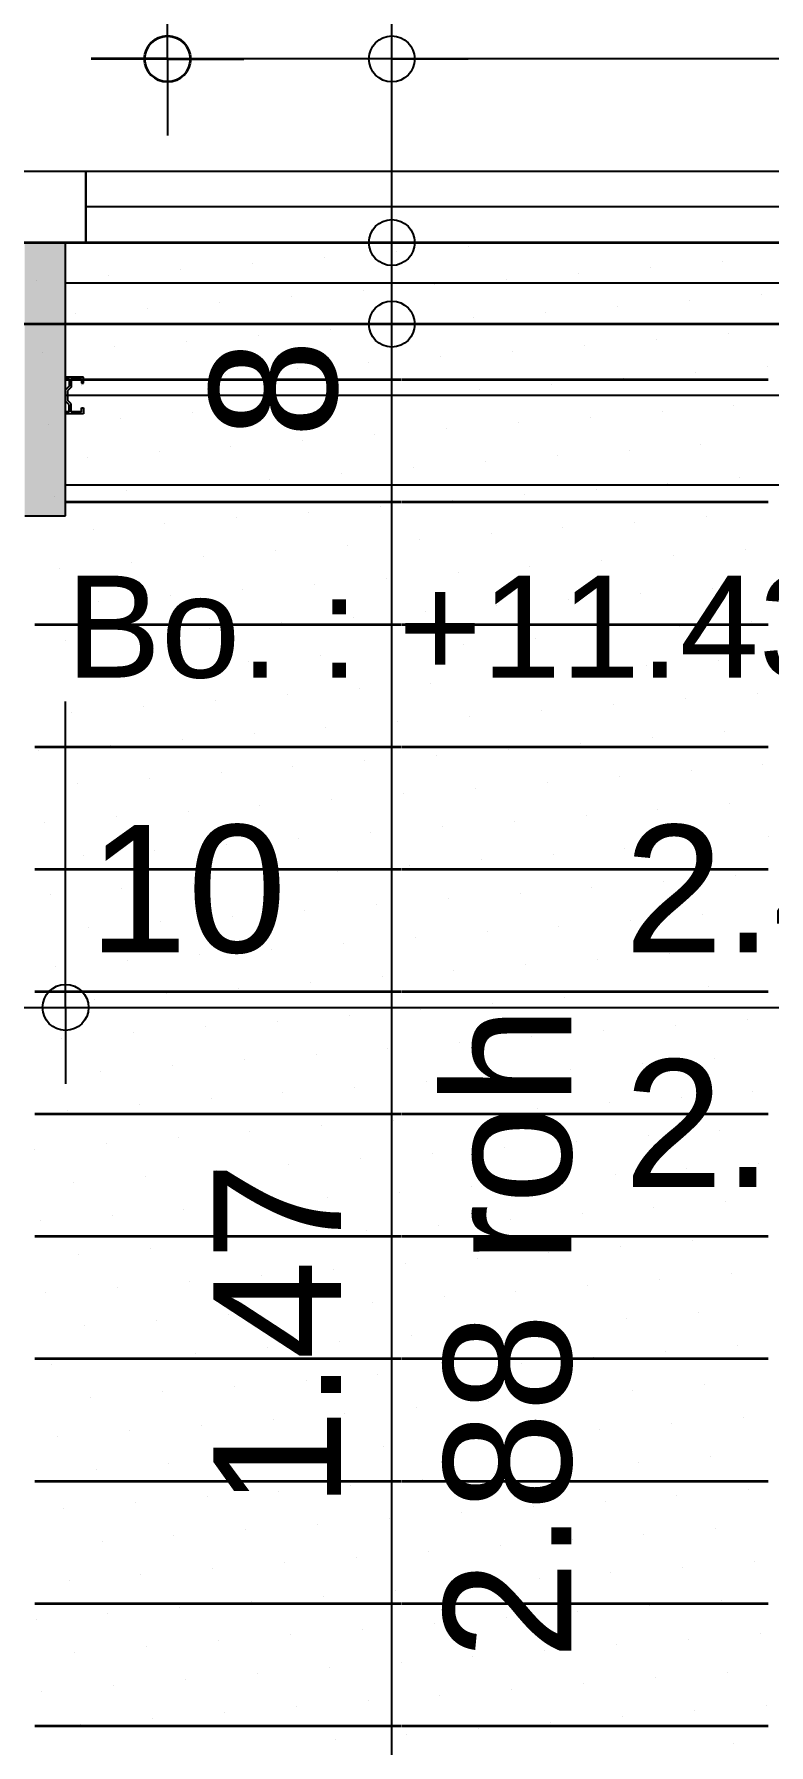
# Model space of a CAD drawing. Header units: centimetres. Extents: x 0.3 to 84.3, y 0.3 to 59.7.
# Drawn here: x 32.519 to 33.959, y 16.828 to 20.182 of the extents above; entities that cross this region are included whole.
import ezdxf

# ---------------------------------------------------------------- set-up
doc = ezdxf.new("R2010")
doc.units = ezdxf.units.CM
for name, pattern in [('AUSGEZOGEN', [0]), ('PHANTOM', [63.5, 31.75, -6.35, 6.35, -6.35, 6.35, -6.35]), ('PUNKT', [6.35, 0, -6.35]), ('VERDECKT', [9.525, 6.35, -3.175])]:
    doc.linetypes.add(name, pattern=pattern)
for name, color, linetype, lineweight in [('Allgemein', 7, 'AUSGEZOGEN', 35), ('Ausbau Raeume', 7, 'AUSGEZOGEN', 35), ('Bodenplatte', 7, 'AUSGEZOGEN', 35), ('Decke', 7, 'AUSGEZOGEN', 35), ('Deckendaemmung', 7, 'AUSGEZOGEN', 25), ('Fenster', 7, 'AUSGEZOGEN', 35), ('Rolladen', 7, 'AUSGEZOGEN', 25), ('Text Koten', 7, 'AUSGEZOGEN', 50), ('Vorhangbrett', 7, 'AUSGEZOGEN', 25), ('Wand Beton bewehrt', 7, 'AUSGEZOGEN', 35), ('Werkplan- Ausfuehrungsmasse', 7, 'AUSGEZOGEN', 25)]:
    doc.layers.add(name, color=color, linetype=linetype, lineweight=lineweight)
doc.styles.add('ARIAL', font='ARIAL.TTF')

msp = doc.modelspace()

# ---------------------------------------------------------------- hatches: boundary and pattern name
at = {"layer": 'Allgemein', "linetype": 'AUSGEZOGEN', "lineweight": 25}
msp.add_hatch(color=32, dxfattribs=at).paths.add_polyline_path([(32.58, 19.454), (32.58, 19.774), (32.5, 19.774), (32.5, 19.454), (32.5, 19.354), (32.5, 19.278), (32.5, 19.238), (32.58, 19.238), (32.58, 19.278), (32.58, 19.326), (32.58, 19.374)])

# ---------------------------------------------------------------- linework, layer by layer
at = {"layer": 'Allgemein', "color": 7, "linetype": 'AUSGEZOGEN', "lineweight": 25}
for p, q in [((32.58, 19.774), (32.5, 19.774)), ((32.58, 19.454), (32.58, 19.774)), ((32.58, 19.374), (32.58, 19.454)), ((32.58, 19.326), (32.58, 19.374)), ((32.58, 19.278), (32.58, 19.326)), ((32.58, 19.238), (32.58, 19.278)), ((32.5, 19.238), (32.58, 19.238))]:
    msp.add_line(p, q, dxfattribs=at)
at = {"layer": 'Ausbau Raeume', "color": 254, "linetype": 'AUSGEZOGEN', "lineweight": 35}
for p, q in [((33.2382, 19.5046), (32.58, 19.5046)), ((33.9582, 19.5046), (33.2396, 19.5046)), ((33.2382, 19.2646), (32.58, 19.2646)), ((33.9582, 19.2646), (33.2396, 19.2646)), ((33.2382, 19.0246), (32.5196, 19.0246)), ((33.9582, 19.0246), (33.2396, 19.0246)), ((33.2382, 18.7846), (32.5196, 18.7846)), ((33.9582, 18.7846), (33.2396, 18.7846)), ((33.2382, 18.5446), (32.5196, 18.5446)), ((33.9582, 18.5446), (33.2396, 18.5446)), ((33.2382, 18.3046), (32.5196, 18.3046)), ((33.9582, 18.3046), (33.2396, 18.3046)), ((33.2382, 18.0646), (32.5196, 18.0646)), ((33.9582, 18.0646), (33.2396, 18.0646)), ((33.2382, 17.8246), (32.5196, 17.8246)), ((33.9582, 17.8246), (33.2396, 17.8246)), ((33.2382, 17.5846), (32.5196, 17.5846)), ((33.9582, 17.5846), (33.2396, 17.5846)), ((33.2382, 17.3446), (32.5196, 17.3446)), ((33.9582, 17.3446), (33.2396, 17.3446)), ((33.2382, 17.1046), (32.5196, 17.1046)), ((33.9582, 17.1046), (33.2396, 17.1046)), ((33.2382, 16.8646), (32.5196, 16.8646)), ((33.9582, 16.8646), (33.2396, 16.8646))]:
    msp.add_line(p, q, dxfattribs=at)
at = {"layer": 'Bodenplatte', "color": 92, "linetype": 'VERDECKT', "lineweight": 35, "true_color": 0x00c600}
msp.add_line((31.66, 19.774), (46.91, 19.774), dxfattribs=at)
at = {"layer": 'Decke', "color": 96, "linetype": 'PHANTOM', "lineweight": 35, "true_color": 0x006e00}
for p, q in [((31.66, 19.774), (46.91, 19.774)), ((46.75, 19.614), (31.66, 19.614))]:
    msp.add_line(p, q, dxfattribs=at)
at = {"layer": 'Deckendaemmung', "color": 211, "linetype": 'AUSGEZOGEN', "lineweight": 25, "true_color": 0xff70ff}
for p, q in [((33.3694, 19.7669), (33.3694, 19.7669)), ((32.9466, 19.7329), (32.9466, 19.7329)), ((33.0875, 19.7442), (33.0875, 19.7442)), ((33.2285, 19.7556), (33.2285, 19.7556)), ((33.7275, 19.7248), (33.7275, 19.7248)), ((33.8684, 19.7361), (33.8684, 19.7361)), ((32.5238, 19.6989), (32.5238, 19.6989)), ((32.6647, 19.7102), (32.6647, 19.7102)), ((32.8057, 19.7216), (32.8057, 19.7216)), ((33.3046, 19.6908), (33.3046, 19.6908)), ((33.4456, 19.7021), (33.4456, 19.7021)), ((33.5865, 19.7135), (33.5865, 19.7135)), ((33.0227, 19.6681), (33.0227, 19.6681)), ((33.1637, 19.6794), (33.1637, 19.6794)), ((33.8036, 19.66), (33.8036, 19.66)), ((33.9446, 19.6713), (33.9446, 19.6713)), ((32.5999, 19.6341), (32.5999, 19.6341)), ((32.7409, 19.6454), (32.7409, 19.6454)), ((32.8818, 19.6568), (32.8818, 19.6568)), ((33.3808, 19.626), (33.3808, 19.626)), ((33.5217, 19.6373), (33.5217, 19.6373)), ((33.6627, 19.6487), (33.6627, 19.6487)), ((32.9579, 19.592), (32.9579, 19.592)), ((33.0989, 19.6033), (33.0989, 19.6033)), ((33.2398, 19.6146), (33.2398, 19.6146)), ((33.8798, 19.5952), (33.8798, 19.5952)), ((32.5351, 19.5579), (32.5351, 19.5579)), ((32.6761, 19.5693), (32.6761, 19.5693)), ((32.817, 19.5806), (32.817, 19.5806)), ((33.4569, 19.5612), (33.4569, 19.5612)), ((33.5979, 19.5725), (33.5979, 19.5725)), ((33.7388, 19.5839), (33.7388, 19.5839)), ((33.0341, 19.5272), (33.0341, 19.5272)), ((33.175, 19.5385), (33.175, 19.5385)), ((33.316, 19.5498), (33.316, 19.5498)), ((33.9559, 19.5304), (33.9559, 19.5304)), ((32.6112, 19.4931), (32.6112, 19.4931)), ((32.7522, 19.5045), (32.7522, 19.5045)), ((32.8931, 19.5158), (32.8931, 19.5158)), ((33.5331, 19.4964), (33.5331, 19.4964)), ((33.674, 19.5077), (33.674, 19.5077)), ((33.8149, 19.5191), (33.8149, 19.5191)), ((33.8149, 19.5191), (33.8149, 19.5191)), ((33.1102, 19.4624), (33.1102, 19.4624)), ((33.1102, 19.4624), (33.1102, 19.4624)), ((33.2512, 19.4737), (33.2512, 19.4737)), ((33.3921, 19.485), (33.3921, 19.485)), ((32.6874, 19.4283), (32.6874, 19.4283)), ((32.8283, 19.4397), (32.8283, 19.4397)), ((32.9693, 19.451), (32.9693, 19.451)), ((33.6092, 19.4316), (33.6092, 19.4316)), ((33.7501, 19.4429), (33.7501, 19.4429)), ((33.8911, 19.4543), (33.8911, 19.4543)), ((32.5464, 19.417), (32.5464, 19.417)), ((33.1864, 19.3976), (33.1864, 19.3976)), ((33.3273, 19.4089), (33.3273, 19.4089)), ((33.4683, 19.4202), (33.4683, 19.4202)), ((32.7635, 19.3635), (32.7635, 19.3635)), ((32.9045, 19.3749), (32.9045, 19.3749)), ((33.0454, 19.3862), (33.0454, 19.3862)), ((33.5444, 19.3554), (33.5444, 19.3554)), ((33.6853, 19.3668), (33.6853, 19.3668)), ((33.8263, 19.3781), (33.8263, 19.3781)), ((32.6226, 19.3522), (32.6226, 19.3522)), ((33.2625, 19.3328), (33.2625, 19.3328)), ((33.4035, 19.3441), (33.4035, 19.3441)), ((32.8397, 19.2987), (32.8397, 19.2987)), ((32.9806, 19.3101), (32.9806, 19.3101)), ((33.1216, 19.3214), (33.1216, 19.3214)), ((33.6205, 19.2906), (33.6205, 19.2906)), ((33.7615, 19.302), (33.7615, 19.302)), ((33.9024, 19.3133), (33.9024, 19.3133)), ((32.5578, 19.2761), (32.5578, 19.2761)), ((32.6987, 19.2874), (32.6987, 19.2874)), ((33.1977, 19.2566), (33.1977, 19.2566)), ((33.3387, 19.2679), (33.3387, 19.2679)), ((33.4796, 19.2793), (33.4796, 19.2793)), ((32.7749, 19.2226), (32.7749, 19.2226)), ((32.9158, 19.2339), (32.9158, 19.2339)), ((33.0568, 19.2453), (33.0568, 19.2453)), ((33.6967, 19.2258), (33.6967, 19.2258)), ((33.8376, 19.2372), (33.8376, 19.2372)), ((32.6339, 19.2112), (32.6339, 19.2112)), ((33.2739, 19.1918), (33.2739, 19.1918)), ((33.4148, 19.2031), (33.4148, 19.2031)), ((33.5557, 19.2145), (33.5557, 19.2145)), ((32.851, 19.1578), (32.851, 19.1578)), ((32.992, 19.1691), (32.992, 19.1691)), ((33.1329, 19.1805), (33.1329, 19.1805)), ((33.7728, 19.161), (33.7728, 19.161)), ((33.9138, 19.1724), (33.9138, 19.1724)), ((33.9138, 19.1724), (33.9138, 19.1724)), ((32.5691, 19.1351), (32.5691, 19.1351)), ((32.7101, 19.1464), (32.7101, 19.1464)), ((33.35, 19.127), (33.35, 19.127)), ((33.4909, 19.1383), (33.4909, 19.1383)), ((33.6319, 19.1497), (33.6319, 19.1497)), ((32.9272, 19.093), (32.9272, 19.093)), ((33.0681, 19.1043), (33.0681, 19.1043)), ((33.209, 19.1157), (33.209, 19.1157)), ((33.209, 19.1157), (33.209, 19.1157)), ((33.849, 19.0962), (33.849, 19.0962)), ((32.6453, 19.0703), (32.6453, 19.0703)), ((32.7862, 19.0816), (32.7862, 19.0816)), ((33.4261, 19.0622), (33.4261, 19.0622)), ((33.5671, 19.0735), (33.5671, 19.0735)), ((33.708, 19.0849), (33.708, 19.0849)), ((33.0033, 19.0282), (33.0033, 19.0282)), ((33.1442, 19.0395), (33.1442, 19.0395)), ((33.2852, 19.0509), (33.2852, 19.0509)), ((33.7842, 19.0201), (33.7842, 19.0201)), ((33.9251, 19.0314), (33.9251, 19.0314)), ((32.5805, 18.9942), (32.5805, 18.9942)), ((32.7214, 19.0055), (32.7214, 19.0055)), ((32.8624, 19.0168), (32.8624, 19.0168)), ((33.3613, 18.9861), (33.3613, 18.9861)), ((33.5023, 18.9974), (33.5023, 18.9974)), ((33.6432, 19.0087), (33.6432, 19.0087)), ((33.0794, 18.9634), (33.0794, 18.9634)), ((33.2204, 18.9747), (33.2204, 18.9747)), ((33.8603, 18.9553), (33.8603, 18.9553)), ((32.6566, 18.9294), (32.6566, 18.9294)), ((32.7976, 18.9407), (32.7976, 18.9407)), ((32.9385, 18.952), (32.9385, 18.952)), ((33.4375, 18.9213), (33.4375, 18.9213)), ((33.5784, 18.9326), (33.5784, 18.9326)), ((33.7194, 18.9439), (33.7194, 18.9439)), ((33.0146, 18.8872), (33.0146, 18.8872)), ((33.1556, 18.8986), (33.1556, 18.8986)), ((33.2965, 18.9099), (33.2965, 18.9099)), ((33.9365, 18.8905), (33.9365, 18.8905)), ((32.5918, 18.8532), (32.5918, 18.8532)), ((32.7328, 18.8646), (32.7328, 18.8646)), ((32.8737, 18.8759), (32.8737, 18.8759)), ((33.5136, 18.8565), (33.5136, 18.8565)), ((33.6546, 18.8678), (33.6546, 18.8678)), ((33.7955, 18.8791), (33.7955, 18.8791)), ((33.0908, 18.8224), (33.0908, 18.8224)), ((33.2317, 18.8338), (33.2317, 18.8338)), ((33.3727, 18.8451), (33.3727, 18.8451)), ((32.668, 18.7884), (32.668, 18.7884)), ((32.8089, 18.7998), (32.8089, 18.7998)), ((32.9498, 18.8111), (32.9498, 18.8111)), ((33.5898, 18.7917), (33.5898, 18.7917)), ((33.7307, 18.803), (33.7307, 18.803)), ((33.8716, 18.8143), (33.8716, 18.8143)), ((33.8716, 18.8143), (33.8716, 18.8143)), ((32.527, 18.7771), (32.527, 18.7771)), ((33.1669, 18.7576), (33.1669, 18.7576)), ((33.1669, 18.7576), (33.1669, 18.7576)), ((33.3079, 18.769), (33.3079, 18.769)), ((33.4488, 18.7803), (33.4488, 18.7803)), ((32.7441, 18.7236), (32.7441, 18.7236)), ((32.885, 18.735), (32.885, 18.735)), ((33.026, 18.7463), (33.026, 18.7463)), ((33.6659, 18.7269), (33.6659, 18.7269)), ((33.8068, 18.7382), (33.8068, 18.7382)), ((33.9478, 18.7495), (33.9478, 18.7495)), ((32.6031, 18.7123), (32.6031, 18.7123)), ((33.2431, 18.6928), (33.2431, 18.6928)), ((33.384, 18.7042), (33.384, 18.7042)), ((33.525, 18.7155), (33.525, 18.7155)), ((32.8202, 18.6588), (32.8202, 18.6588)), ((32.9612, 18.6702), (32.9612, 18.6702)), ((33.1021, 18.6815), (33.1021, 18.6815)), ((33.6011, 18.6507), (33.6011, 18.6507)), ((33.742, 18.662), (33.742, 18.662)), ((33.883, 18.6734), (33.883, 18.6734)), ((32.5383, 18.6361), (32.5383, 18.6361)), ((32.6793, 18.6475), (32.6793, 18.6475)), ((33.3192, 18.628), (33.3192, 18.628)), ((33.4602, 18.6394), (33.4602, 18.6394)), ((32.8964, 18.594), (32.8964, 18.594)), ((33.0373, 18.6053), (33.0373, 18.6053)), ((33.1783, 18.6167), (33.1783, 18.6167)), ((33.6772, 18.5859), (33.6772, 18.5859)), ((33.8182, 18.5972), (33.8182, 18.5972)), ((33.9591, 18.6086), (33.9591, 18.6086)), ((32.6145, 18.5713), (32.6145, 18.5713)), ((32.7554, 18.5827), (32.7554, 18.5827)), ((33.2544, 18.5519), (33.2544, 18.5519)), ((33.3954, 18.5632), (33.3954, 18.5632)), ((33.5363, 18.5746), (33.5363, 18.5746)), ((32.8316, 18.5179), (32.8316, 18.5179)), ((32.9725, 18.5292), (32.9725, 18.5292)), ((33.1135, 18.5405), (33.1135, 18.5405)), ((33.7534, 18.5211), (33.7534, 18.5211)), ((33.8943, 18.5324), (33.8943, 18.5324)), ((32.5497, 18.4952), (32.5497, 18.4952)), ((32.6906, 18.5065), (32.6906, 18.5065)), ((33.3306, 18.4871), (33.3306, 18.4871)), ((33.4715, 18.4984), (33.4715, 18.4984)), ((33.6124, 18.5098), (33.6124, 18.5098)), ((32.9077, 18.4531), (32.9077, 18.4531)), ((33.0487, 18.4644), (33.0487, 18.4644)), ((33.1896, 18.4757), (33.1896, 18.4757)), ((33.8295, 18.4563), (33.8295, 18.4563)), ((32.6258, 18.4304), (32.6258, 18.4304)), ((32.7668, 18.4417), (32.7668, 18.4417)), ((33.4067, 18.4223), (33.4067, 18.4223)), ((33.5476, 18.4336), (33.5476, 18.4336)), ((33.6886, 18.445), (33.6886, 18.445)), ((32.9839, 18.3883), (32.9839, 18.3883)), ((33.1248, 18.3996), (33.1248, 18.3996)), ((33.2657, 18.4109), (33.2657, 18.4109)), ((33.2657, 18.4109), (33.2657, 18.4109)), ((33.9057, 18.3915), (33.9057, 18.3915)), ((32.561, 18.3542), (32.561, 18.3542)), ((32.561, 18.3542), (32.561, 18.3542)), ((32.702, 18.3656), (32.702, 18.3656)), ((32.8429, 18.3769), (32.8429, 18.3769)), ((33.4828, 18.3575), (33.4828, 18.3575)), ((33.6238, 18.3688), (33.6238, 18.3688)), ((33.7647, 18.3802), (33.7647, 18.3802)), ((33.06, 18.3235), (33.06, 18.3235)), ((33.2009, 18.3348), (33.2009, 18.3348)), ((33.3419, 18.3461), (33.3419, 18.3461)), ((33.8409, 18.3154), (33.8409, 18.3154)), ((32.6372, 18.2894), (32.6372, 18.2894)), ((32.7781, 18.3008), (32.7781, 18.3008)), ((32.9191, 18.3121), (32.9191, 18.3121)), ((33.559, 18.2927), (33.559, 18.2927)), ((33.6999, 18.304), (33.6999, 18.304)), ((33.1361, 18.2587), (33.1361, 18.2587)), ((33.2771, 18.27), (33.2771, 18.27)), ((33.418, 18.2813), (33.418, 18.2813)), ((33.917, 18.2506), (33.917, 18.2506)), ((32.7133, 18.2246), (32.7133, 18.2246)), ((32.8543, 18.236), (32.8543, 18.236)), ((32.9952, 18.2473), (32.9952, 18.2473)), ((33.4942, 18.2165), (33.4942, 18.2165)), ((33.6351, 18.2279), (33.6351, 18.2279)), ((33.7761, 18.2392), (33.7761, 18.2392)), ((32.5724, 18.2133), (32.5724, 18.2133)), ((33.0713, 18.1825), (33.0713, 18.1825)), ((33.2123, 18.1939), (33.2123, 18.1939)), ((33.3532, 18.2052), (33.3532, 18.2052)), ((32.6485, 18.1485), (32.6485, 18.1485)), ((32.7895, 18.1598), (32.7895, 18.1598)), ((32.9304, 18.1712), (32.9304, 18.1712)), ((33.5703, 18.1517), (33.5703, 18.1517)), ((33.7113, 18.1631), (33.7113, 18.1631)), ((33.8522, 18.1744), (33.8522, 18.1744)), ((33.1475, 18.1177), (33.1475, 18.1177)), ((33.2884, 18.1291), (33.2884, 18.1291)), ((33.4294, 18.1404), (33.4294, 18.1404)), ((32.7247, 18.0837), (32.7247, 18.0837)), ((32.8656, 18.095), (32.8656, 18.095)), ((33.0065, 18.1064), (33.0065, 18.1064)), ((33.6465, 18.0869), (33.6465, 18.0869)), ((33.7874, 18.0983), (33.7874, 18.0983)), ((33.9283, 18.1096), (33.9283, 18.1096)), ((33.9283, 18.1096), (33.9283, 18.1096)), ((32.5837, 18.0724), (32.5837, 18.0724)), ((33.2236, 18.0529), (33.2236, 18.0529)), ((33.2236, 18.0529), (33.2236, 18.0529)), ((33.3646, 18.0643), (33.3646, 18.0643)), ((33.5055, 18.0756), (33.5055, 18.0756)), ((32.8008, 18.0189), (32.8008, 18.0189)), ((32.9417, 18.0302), (32.9417, 18.0302)), ((33.0827, 18.0416), (33.0827, 18.0416)), ((33.7226, 18.0221), (33.7226, 18.0221)), ((33.8635, 18.0335), (33.8635, 18.0335)), ((32.5189, 17.9962), (32.5189, 17.9962)), ((32.5189, 17.9962), (32.5189, 17.9962)), ((32.6598, 18.0076), (32.6598, 18.0076)), ((33.2998, 17.9881), (33.2998, 17.9881)), ((33.4407, 17.9994), (33.4407, 17.9994)), ((33.5817, 18.0108), (33.5817, 18.0108)), ((32.8769, 17.9541), (32.8769, 17.9541)), ((33.0179, 17.9654), (33.0179, 17.9654)), ((33.1588, 17.9768), (33.1588, 17.9768)), ((33.7987, 17.9573), (33.7987, 17.9573)), ((33.9397, 17.9687), (33.9397, 17.9687)), ((32.595, 17.9314), (32.595, 17.9314)), ((32.736, 17.9427), (32.736, 17.9427)), ((33.3759, 17.9233), (33.3759, 17.9233)), ((33.5169, 17.9346), (33.5169, 17.9346)), ((33.6578, 17.946), (33.6578, 17.946)), ((32.9531, 17.8893), (32.9531, 17.8893)), ((33.094, 17.9006), (33.094, 17.9006)), ((33.235, 17.912), (33.235, 17.912)), ((33.7339, 17.8812), (33.7339, 17.8812)), ((33.8749, 17.8925), (33.8749, 17.8925)), ((32.5302, 17.8553), (32.5302, 17.8553)), ((32.6712, 17.8666), (32.6712, 17.8666)), ((32.8121, 17.8779), (32.8121, 17.8779)), ((33.3111, 17.8472), (33.3111, 17.8472)), ((33.4521, 17.8585), (33.4521, 17.8585)), ((33.593, 17.8698), (33.593, 17.8698)), ((32.8883, 17.8131), (32.8883, 17.8131)), ((33.0292, 17.8245), (33.0292, 17.8245)), ((33.1702, 17.8358), (33.1702, 17.8358)), ((33.8101, 17.8164), (33.8101, 17.8164)), ((33.951, 17.8277), (33.951, 17.8277)), ((32.6064, 17.7905), (32.6064, 17.7905)), ((32.7473, 17.8018), (32.7473, 17.8018)), ((33.3873, 17.7824), (33.3873, 17.7824)), ((33.5282, 17.7937), (33.5282, 17.7937)), ((33.6691, 17.805), (33.6691, 17.805)), ((32.9644, 17.7483), (32.9644, 17.7483)), ((33.1054, 17.7597), (33.1054, 17.7597)), ((33.2463, 17.771), (33.2463, 17.771)), ((33.8862, 17.7516), (33.8862, 17.7516)), ((32.5416, 17.7143), (32.5416, 17.7143)), ((32.6825, 17.7257), (32.6825, 17.7257)), ((32.8235, 17.737), (32.8235, 17.737)), ((33.4634, 17.7176), (33.4634, 17.7176)), ((33.6043, 17.7289), (33.6043, 17.7289)), ((33.7453, 17.7402), (33.7453, 17.7402)), ((33.0406, 17.6835), (33.0406, 17.6835)), ((33.1815, 17.6949), (33.1815, 17.6949)), ((33.3224, 17.7062), (33.3224, 17.7062)), ((33.3224, 17.7062), (33.3224, 17.7062)), ((32.6177, 17.6495), (32.6177, 17.6495)), ((32.6177, 17.6495), (32.6177, 17.6495)), ((32.7587, 17.6609), (32.7587, 17.6609)), ((32.8996, 17.6722), (32.8996, 17.6722)), ((33.5395, 17.6528), (33.5395, 17.6528)), ((33.6805, 17.6641), (33.6805, 17.6641)), ((33.8214, 17.6754), (33.8214, 17.6754)), ((33.1167, 17.6187), (33.1167, 17.6187)), ((33.2576, 17.6301), (33.2576, 17.6301)), ((33.3986, 17.6414), (33.3986, 17.6414)), ((32.6939, 17.5847), (32.6939, 17.5847)), ((32.8348, 17.5961), (32.8348, 17.5961)), ((32.9758, 17.6074), (32.9758, 17.6074)), ((33.6157, 17.588), (33.6157, 17.588)), ((33.7566, 17.5993), (33.7566, 17.5993)), ((33.8976, 17.6106), (33.8976, 17.6106)), ((32.5529, 17.5734), (32.5529, 17.5734)), ((33.1928, 17.5539), (33.1928, 17.5539)), ((33.3338, 17.5653), (33.3338, 17.5653)), ((33.4747, 17.5766), (33.4747, 17.5766)), ((32.77, 17.5199), (32.77, 17.5199)), ((32.911, 17.5313), (32.911, 17.5313)), ((33.0519, 17.5426), (33.0519, 17.5426)), ((33.5509, 17.5118), (33.5509, 17.5118)), ((33.6918, 17.5232), (33.6918, 17.5232)), ((33.8328, 17.5345), (33.8328, 17.5345)), ((32.6291, 17.5086), (32.6291, 17.5086)), ((33.128, 17.4778), (33.128, 17.4778)), ((33.269, 17.4891), (33.269, 17.4891)), ((33.4099, 17.5005), (33.4099, 17.5005)), ((32.7052, 17.4438), (32.7052, 17.4438)), ((32.8462, 17.4551), (32.8462, 17.4551)), ((32.9871, 17.4665), (32.9871, 17.4665)), ((33.627, 17.447), (33.627, 17.447)), ((33.768, 17.4584), (33.768, 17.4584)), ((33.9089, 17.4697), (33.9089, 17.4697)), ((32.5643, 17.4324), (32.5643, 17.4324)), ((33.2042, 17.413), (33.2042, 17.413)), ((33.3451, 17.4243), (33.3451, 17.4243)), ((33.4861, 17.4357), (33.4861, 17.4357)), ((32.7814, 17.379), (32.7814, 17.379)), ((32.9223, 17.3903), (32.9223, 17.3903)), ((33.0632, 17.4017), (33.0632, 17.4017)), ((33.7032, 17.3822), (33.7032, 17.3822)), ((33.8441, 17.3935), (33.8441, 17.3935)), ((32.6404, 17.3676), (32.6404, 17.3676)), ((33.2803, 17.3482), (33.2803, 17.3482)), ((33.2803, 17.3482), (33.2803, 17.3482)), ((33.4213, 17.3595), (33.4213, 17.3595)), ((33.5622, 17.3709), (33.5622, 17.3709)), ((32.8575, 17.3142), (32.8575, 17.3142)), ((32.9984, 17.3255), (32.9984, 17.3255)), ((33.1394, 17.3368), (33.1394, 17.3368)), ((33.7793, 17.3174), (33.7793, 17.3174)), ((33.9202, 17.3287), (33.9202, 17.3287)), ((32.5756, 17.2915), (32.5756, 17.2915)), ((32.5756, 17.2915), (32.5756, 17.2915)), ((32.7165, 17.3028), (32.7165, 17.3028)), ((33.3565, 17.2834), (33.3565, 17.2834)), ((33.4974, 17.2947), (33.4974, 17.2947)), ((33.6384, 17.3061), (33.6384, 17.3061)), ((32.9336, 17.2494), (32.9336, 17.2494)), ((33.0746, 17.2607), (33.0746, 17.2607)), ((33.2155, 17.272), (33.2155, 17.272)), ((33.8554, 17.2526), (33.8554, 17.2526)), ((32.6517, 17.2267), (32.6517, 17.2267)), ((32.7927, 17.238), (32.7927, 17.238)), ((33.4326, 17.2186), (33.4326, 17.2186)), ((33.5736, 17.2299), (33.5736, 17.2299)), ((33.7145, 17.2413), (33.7145, 17.2413)), ((33.0098, 17.1846), (33.0098, 17.1846)), ((33.1507, 17.1959), (33.1507, 17.1959)), ((33.2917, 17.2072), (33.2917, 17.2072)), ((33.7906, 17.1765), (33.7906, 17.1765)), ((33.9316, 17.1878), (33.9316, 17.1878)), ((32.5869, 17.1505), (32.5869, 17.1505)), ((32.7279, 17.1619), (32.7279, 17.1619)), ((32.8688, 17.1732), (32.8688, 17.1732)), ((33.3678, 17.1424), (33.3678, 17.1424)), ((33.5088, 17.1538), (33.5088, 17.1538)), ((33.6497, 17.1651), (33.6497, 17.1651)), ((32.945, 17.1084), (32.945, 17.1084)), ((33.0859, 17.1198), (33.0859, 17.1198)), ((33.2269, 17.1311), (33.2269, 17.1311)), ((33.8668, 17.1117), (33.8668, 17.1117)), ((32.5221, 17.0744), (32.5221, 17.0744)), ((32.6631, 17.0857), (32.6631, 17.0857)), ((32.804, 17.0971), (32.804, 17.0971)), ((33.444, 17.0776), (33.444, 17.0776)), ((33.5849, 17.089), (33.5849, 17.089)), ((33.7258, 17.1003), (33.7258, 17.1003)), ((33.0211, 17.0436), (33.0211, 17.0436)), ((33.1621, 17.055), (33.1621, 17.055)), ((33.303, 17.0663), (33.303, 17.0663)), ((33.9429, 17.0469), (33.9429, 17.0469)), ((32.5983, 17.0096), (32.5983, 17.0096)), ((32.7392, 17.0209), (32.7392, 17.0209)), ((32.8802, 17.0323), (32.8802, 17.0323)), ((33.5201, 17.0128), (33.5201, 17.0128)), ((33.661, 17.0242), (33.661, 17.0242)), ((33.802, 17.0355), (33.802, 17.0355)), ((33.0973, 16.9788), (33.0973, 16.9788)), ((33.2382, 16.9902), (33.2382, 16.9902)), ((33.3791, 17.0015), (33.3791, 17.0015)), ((33.3791, 17.0015), (33.3791, 17.0015)), ((32.6744, 16.9448), (32.6744, 16.9448)), ((32.6744, 16.9448), (32.6744, 16.9448)), ((32.8154, 16.9561), (32.8154, 16.9561)), ((32.9563, 16.9675), (32.9563, 16.9675)), ((33.5962, 16.948), (33.5962, 16.948)), ((33.7372, 16.9594), (33.7372, 16.9594)), ((33.8781, 16.9707), (33.8781, 16.9707)), ((32.5335, 16.9335), (32.5335, 16.9335)), ((33.1734, 16.914), (33.1734, 16.914)), ((33.3143, 16.9254), (33.3143, 16.9254)), ((33.4553, 16.9367), (33.4553, 16.9367)), ((32.7506, 16.88), (32.7506, 16.88)), ((32.8915, 16.8913), (32.8915, 16.8913)), ((33.0325, 16.9027), (33.0325, 16.9027)), ((33.6724, 16.8832), (33.6724, 16.8832)), ((33.8133, 16.8946), (33.8133, 16.8946)), ((33.9543, 16.9059), (33.9543, 16.9059)), ((32.6096, 16.8687), (32.6096, 16.8687)), ((33.2495, 16.8492), (33.2495, 16.8492)), ((33.3905, 16.8606), (33.3905, 16.8606)), ((33.5314, 16.8719), (33.5314, 16.8719)), ((33.1086, 16.8379), (33.1086, 16.8379)), ((33.8895, 16.8298), (33.8895, 16.8298))]:
    msp.add_line(p, q, dxfattribs=at)
at = {"layer": 'Fenster', "color": 7, "linetype": 'AUSGEZOGEN', "lineweight": 25}
for p, q in [((34.979, 19.844), (32.62, 19.844)), ((37.38, 19.694), (32.58, 19.694))]:
    msp.add_line(p, q, dxfattribs=at)
for points in [[(32.62, 19.774), (32.4, 19.774), (32.4, 19.914), (32.62, 19.914), (32.62, 19.774)], [(37.34, 19.774), (32.62, 19.774), (32.62, 19.914), (37.34, 19.914), (37.34, 19.774)]]:
    msp.add_lwpolyline(points, dxfattribs=at)
at = {"layer": 'Rolladen', "color": 7, "linetype": 'AUSGEZOGEN', "lineweight": 25}
for p, q in [((32.587, 19.492), (32.58, 19.485)), ((32.581, 19.506), (32.581, 19.51)), ((32.615, 19.51), (32.581, 19.51)), ((32.587, 19.506), (32.581, 19.506)), ((32.591, 19.4903), (32.584, 19.4833)), ((32.587, 19.506), (32.587, 19.492)), ((32.591, 19.506), (32.591, 19.4903)), ((32.611, 19.506), (32.591, 19.506)), ((32.611, 19.506), (32.611, 19.498)), ((32.611, 19.498), (32.615, 19.498)), ((32.615, 19.498), (32.615, 19.51)), ((32.58, 19.463), (32.58, 19.485)), ((32.58, 19.469), (32.58, 19.479)), ((32.58, 19.468), (32.58, 19.469)), ((32.587, 19.456), (32.58, 19.463)), ((32.584, 19.4833), (32.584, 19.4647)), ((32.591, 19.4577), (32.584, 19.4647)), ((32.587, 19.442), (32.587, 19.456)), ((32.591, 19.442), (32.591, 19.4577)), ((32.587, 19.442), (32.581, 19.442)), ((32.581, 19.438), (32.581, 19.442)), ((32.615, 19.438), (32.581, 19.438)), ((32.611, 19.442), (32.591, 19.442)), ((32.611, 19.45), (32.615, 19.45)), ((32.611, 19.442), (32.611, 19.45)), ((32.615, 19.45), (32.615, 19.438))]:
    msp.add_line(p, q, dxfattribs=at)
at = {"layer": 'Rolladen', "color": 7, "linetype": 'PHANTOM', "lineweight": 25}
for p, q in [((37.38, 19.474), (32.58, 19.474)), ((37.38, 19.298), (32.58, 19.298))]:
    msp.add_line(p, q, dxfattribs=at)
at = {"layer": 'Vorhangbrett', "color": 191, "linetype": 'AUSGEZOGEN', "lineweight": 25, "true_color": 0xbe96ea}
for q in [(32.78, 20.294), (32.78, 19.984)]:
    msp.add_line((32.78, 20.134), q, dxfattribs=at)
at = {"layer": 'Vorhangbrett', "color": 191, "linetype": 'AUSGEZOGEN', "lineweight": 35, "true_color": 0xbe96ea}
for q in [(32.63, 20.134), (32.93, 20.134)]:
    msp.add_line((32.78, 20.134), q, dxfattribs=at)
msp.add_circle((32.78, 20.134), 0.045, dxfattribs=at)
at = {"layer": 'Wand Beton bewehrt', "color": 180, "linetype": 'PUNKT', "lineweight": 25}
for p, q in [((37.58, 19.914), (32.38, 19.914)), ((32.5, 19.774), (32.58, 19.774)), ((32.58, 19.774), (37.38, 19.774))]:
    msp.add_line(p, q, dxfattribs=at)
at = {"layer": 'Werkplan- Ausfuehrungsmasse', "color": 7, "linetype": 'AUSGEZOGEN', "lineweight": 25}
for p, q in [((33.22, 20.134), (33.22, 24.489)), ((33.22, 20.134), (33.07, 20.134)), ((33.22, 20.134), (33.37, 20.134)), ((33.22, 19.774), (33.22, 20.134)), ((33.22, 19.774), (33.07, 19.774)), ((33.22, 19.774), (33.37, 19.774)), ((33.22, 19.774), (33.22, 19.774)), ((33.22, 19.614), (33.22, 19.774)), ((33.22, 19.614), (33.07, 19.614)), ((33.22, 19.614), (33.37, 19.614)), ((33.22, 19.614), (33.22, 19.614)), ((33.22, 16.674), (33.22, 19.614)), ((32.58, 18.274), (32.58, 18.424)), ((32.38, 18.274), (32.58, 18.274)), ((32.58, 18.274), (32.58, 18.124))]:
    msp.add_line(p, q, dxfattribs=at)
for points in [[(33.22, 20.134), (33.1575, 20.134), (33.1575, 20.134), (33.1544, 20.134), (33.1544, 20.134), (33.1522, 20.134), (33.1522, 20.134), (33.1509, 20.134), (33.1509, 20.134), (33.1507, 20.134), (33.1507, 20.134), (33.1497, 20.134), (33.1497, 20.134), (33.1491, 20.134), (33.1491, 20.134), (33.1484, 20.134), (33.1484, 20.134), (33.1482, 20.134), (33.1482, 20.134), (33.1477, 20.134), (33.1477, 20.134), (33.1473, 20.134), (33.1473, 20.134), (33.147, 20.134), (33.147, 20.134), (33.1465, 20.134), (33.1465, 20.134), (33.1465, 20.134), (33.1465, 20.134), (33.1425, 20.134), (33.1425, 20.134), (33.1425, 20.134), (33.1425, 20.134), (33.1425, 20.134), (33.1425, 20.134), (32.78, 20.134)], [(34.3501, 20.134), (33.22, 20.134)], [(32.58, 18.274), (32.58, 18.3365), (32.58, 18.3365), (32.58, 18.3365), (32.58, 18.3365), (32.58, 18.3365), (32.58, 18.3365), (32.58, 18.3365), (32.58, 18.3365), (32.58, 18.3365), (32.58, 18.3365), (32.58, 18.3365), (32.58, 18.3365), (32.58, 18.3365), (32.58, 18.3365), (32.58, 18.3365), (32.58, 18.3365), (32.58, 18.3365), (32.58, 18.3365), (32.58, 18.3365), (32.58, 18.3365), (32.58, 18.3374), (32.58, 18.3374), (32.58, 18.3376), (32.58, 18.3376), (32.58, 18.3381), (32.58, 18.3381), (32.58, 18.3385), (32.58, 18.3385), (32.58, 18.3392), (32.58, 18.3392), (32.58, 18.34), (32.58, 18.34), (32.58, 18.874)], [(32.58, 18.274), (32.6088, 18.274), (32.6088, 18.274), (37.38, 18.274)]]:
    msp.add_lwpolyline(points, dxfattribs=at)
for centre in [(33.22, 20.134), (33.22, 19.774), (33.22, 19.614), (32.58, 18.274)]:
    msp.add_circle(centre, 0.045, dxfattribs=at)

# ---------------------------------------------------------------- texts
at = {"layer": 'Text Koten', "color": 7, "linetype": 'AUSGEZOGEN', "lineweight": 35, "insert": (31.96, 18.918), "char_height": 0.2, "width": 0.1, "attachment_point": 7, "style": 'ARIAL'}
msp.add_mtext('ok\\~r.\\~Bo.\\~:\\~+11.43', dxfattribs=at)
at = {"layer": 'Werkplan- Ausfuehrungsmasse', "color": 7, "linetype": 'AUSGEZOGEN', "lineweight": 50, "char_height": 0.25, "width": 0.125, "attachment_point": 7, "rotation": 90, "style": 'ARIAL'}
for s, insert in [('8', (33.1157, 19.3901)), ('2.88\\~roh', (33.5753, 16.9951)), ('1.47', (33.12, 17.2921))]:
    msp.add_mtext(s, dxfattribs=dict(at, insert=insert))
at = {"layer": 'Werkplan- Ausfuehrungsmasse', "color": 7, "linetype": 'AUSGEZOGEN', "lineweight": 50, "char_height": 0.25, "width": 0.125, "attachment_point": 7, "style": 'ARIAL'}
for s, insert in [('10', (32.625, 18.3783)), ('2.40', (33.676, 18.3783)), ('2.37', (33.6756, 17.9185))]:
    msp.add_mtext(s, dxfattribs=dict(at, insert=insert))

doc.saveas('drawing.dxf')
